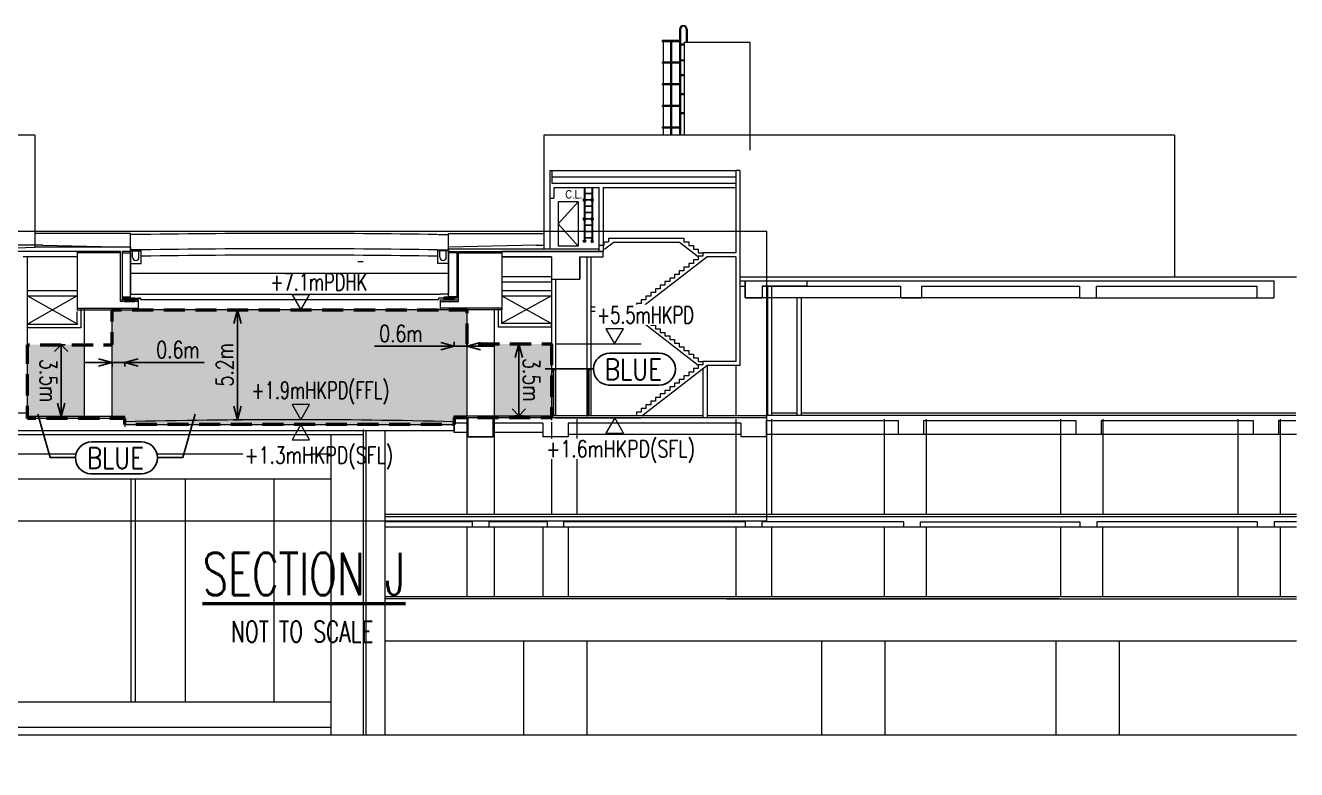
# Model space of a CAD drawing. Header units: millimetres. Extents: x 829698 to 839067, y 817400 to 823544.
# Drawn here: x 838007 to 838608, y 819007 to 819360 of the extents above; entities that cross this region are included whole.
import ezdxf
from ezdxf.enums import TextEntityAlignment as Align

# ---------------------------------------------------------------- set-up
doc = ezdxf.new("R2010")
doc.units = ezdxf.units.MM
doc.linetypes.add('DASHED2', pattern=[0.375, 0.25, -0.125])
for name, color, linetype, lineweight in [('01-feature', 8, 'Continuous', 13), ('01-occup', 7, 'DASHED2', 50), ('01-txt', 7, 'Continuous', 20), ('02-txt', 7, 'Continuous', 25)]:
    doc.layers.add(name, color=color, linetype=linetype, lineweight=lineweight)
doc.layers.add('01-hatch', color=7, linetype='Continuous', lineweight=0, true_color=0xa8def7)
doc.layers.add('viewport', color=2, linetype='Continuous', lineweight=20, plot=False)
doc.styles.add('Calibri', font='arial.ttf', dxfattribs={"width": 0.8, "height": 595.389507})
doc.styles.add('ROMANS', font='romans.shx', dxfattribs={"width": 0.75})
doc.styles.add('romas0.7', font='romans.shx', dxfattribs={"width": 0.7})
doc.styles.get("Standard").update_dxf_attribs({"font": 'arial.ttf'})
doc.dimstyles.new('ISO-25', dxfattribs={"dimtxt": 2.5, "dimasz": 2.5, "dimexe": 1.25, "dimexo": 0.625, "dimtad": 1, "dimtxsty": 'Standard', "dimcen": 2.5, "dimadec": 0, "dimazin": 0, "dimtfac": 1, "dimtmove": 0, "dimatfit": 3, "dimfxl": 1, "dimarcsym": 0})

# ---------------------------------------------------------------- blocks, each defined once
blk = doc.blocks.new('_Open30')
at = {"color": 0, "linetype": 'ByBlock', "lineweight": -2}
for p, q in [((-1, 0.268), (0, 0)), ((0, 0), (-1, -0.268)), ((0, 0), (-1, 0))]:
    blk.add_line(p, q, dxfattribs=at)
blk = doc.blocks.new('*D75')
at = {"layer": '01-txt', "color": 0, "lineweight": -2, "transparency": 16777216}
for p, q in [((838109.02, 819224.99), (838105.02, 819224.99)), ((838107.02, 819218.59), (838107.02, 819179.4)), ((838109.02, 819173), (838105.02, 819173))]:
    blk.add_line(p, q, dxfattribs=at)
at = {"layer": 'Defpoints', "color": 0, "transparency": 16777216}
for p in [(838151.54, 819224.99), (838107.02, 819173), (838150.79, 819173)]:
    blk.add_point(p, dxfattribs=at)
at = {"layer": '01-txt', "color": 0, "lineweight": -2, "transparency": 16777216, "xscale": 6.4, "yscale": 6.4, "zscale": 6.4}
for p, rotation in [((838107.02, 819224.99), 90), ((838107.02, 819173), 270)]:
    blk.add_blockref('_Open30', p, dxfattribs=dict(at, rotation=rotation))
at = {"layer": '01-txt', "color": 0, "lineweight": 20, "transparency": 16777216, "insert": (838101.02, 819198.99), "char_height": 8, "attachment_point": 5, "rotation": 90, "style": 'ROMANS'}
blk.add_mtext('5.2m', dxfattribs=at)
blk = doc.blocks.new('_Open90')
at = {"color": 0, "linetype": 'ByBlock', "lineweight": -2}
for p, q in [((0, 0), (-1, 0)), ((-0.5, 0.5), (0, 0)), ((0, 0), (-0.5, -0.5))]:
    blk.add_line(p, q, dxfattribs=at)
blk = doc.blocks.new('*D76')
at = {"layer": '02-txt', "color": 0, "lineweight": -2, "transparency": 16777216}
for p, q in [((838021.55, 819208.5), (838025.55, 819208.5)), ((838023.55, 819180.9), (838023.55, 819202.1)), ((838021.55, 819174.5), (838025.55, 819174.5))]:
    blk.add_line(p, q, dxfattribs=at)
at = {"layer": 'Defpoints', "color": 0, "transparency": 16777216}
for p in [(838007.66, 819208.5), (838023.55, 819208.5), (838007.66, 819174.5)]:
    blk.add_point(p, dxfattribs=at)
at = {"layer": '02-txt', "color": 0, "lineweight": -2, "transparency": 16777216, "xscale": 6.4, "yscale": 6.4, "zscale": 6.4}
for name, p, rotation in [('_Open90', (838023.55, 819208.5), 90), ('_Open30', (838023.55, 819174.5), 270)]:
    blk.add_blockref(name, p, dxfattribs=dict(at, rotation=rotation))
at = {"layer": '02-txt', "color": 0, "lineweight": 20, "transparency": 16777216, "insert": (838017.55, 819191.5), "char_height": 8, "attachment_point": 5, "rotation": 270, "style": 'ROMANS'}
blk.add_mtext('3.5m', dxfattribs=at)
blk = doc.blocks.new('*D77')
at = {"layer": '02-txt', "color": 0, "lineweight": -2, "transparency": 16777216}
for p, q in [((838242.27, 819208.9), (838238.27, 819208.9)), ((838240.27, 819202.5), (838240.27, 819181.3)), ((838242.27, 819174.9), (838238.27, 819174.9))]:
    blk.add_line(p, q, dxfattribs=at)
at = {"layer": 'Defpoints', "color": 0, "transparency": 16777216}
for p in [(838255.66, 819208.9), (838240.27, 819174.9), (838255.65, 819174.9)]:
    blk.add_point(p, dxfattribs=at)
at = {"layer": '02-txt', "color": 0, "lineweight": -2, "transparency": 16777216, "xscale": 6.4, "yscale": 6.4, "zscale": 6.4}
for name, p, rotation in [('_Open30', (838240.27, 819208.9), 90), ('_Open90', (838240.27, 819174.9), 270)]:
    blk.add_blockref(name, p, dxfattribs=dict(at, rotation=rotation))
at = {"layer": '02-txt', "color": 0, "lineweight": 20, "transparency": 16777216, "insert": (838246.27, 819191.9), "char_height": 8, "attachment_point": 5, "rotation": 270, "style": 'ROMANS'}
blk.add_mtext('3.5m', dxfattribs=at)
blk = doc.blocks.new('*D78')
at = {"layer": '01-txt', "color": 0, "lineweight": -2, "transparency": 16777216}
for p, q in [((838041.26, 819200.12), (838034.86, 819200.12)), ((838047.66, 819200.12), (838047.66, 819198.12)), ((838047.66, 819200.12), (838053.66, 819200.12)), ((838053.66, 819200.12), (838053.66, 819198.12)), ((838060.06, 819200.12), (838091.31, 819200.12))]:
    blk.add_line(p, q, dxfattribs=at)
at = {"layer": 'Defpoints', "color": 0, "transparency": 16777216}
for p in [(838047.66, 819202.12), (838047.66, 819200.12), (838053.66, 819202.12)]:
    blk.add_point(p, dxfattribs=at)
at = {"layer": '01-txt', "color": 0, "lineweight": -2, "transparency": 16777216, "xscale": 6.4, "yscale": 6.4, "zscale": 6.4}
blk.add_blockref('_Open30', (838047.66, 819200.12), dxfattribs=at)
at = {"layer": '01-txt', "color": 0, "lineweight": -2, "transparency": 16777216, "xscale": 6.4, "yscale": 6.4, "zscale": 6.4, "rotation": 180}
blk.add_blockref('_Open30', (838053.66, 819200.12), dxfattribs=at)
at = {"layer": '01-txt', "color": 0, "lineweight": 20, "transparency": 16777216, "insert": (838078.89, 819206.12), "char_height": 8, "attachment_point": 5, "style": 'ROMANS'}
blk.add_mtext('0.6m', dxfattribs=at)
blk = doc.blocks.new('*D79')
at = {"layer": '01-txt', "color": 0, "lineweight": -2, "transparency": 16777216}
for p, q in [((838203.26, 819207.81), (838172, 819207.81)), ((838209.66, 819207.81), (838209.66, 819209.81)), ((838215.66, 819207.81), (838209.66, 819207.81)), ((838215.66, 819207.81), (838215.66, 819209.81)), ((838222.06, 819207.81), (838228.46, 819207.81))]:
    blk.add_line(p, q, dxfattribs=at)
at = {"layer": 'Defpoints', "color": 0, "transparency": 16777216}
for p in [(838209.66, 819207.81), (838209.66, 819207.81), (838215.66, 819207.81)]:
    blk.add_point(p, dxfattribs=at)
at = {"layer": '01-txt', "color": 0, "lineweight": -2, "transparency": 16777216, "xscale": 6.4, "yscale": 6.4, "zscale": 6.4}
blk.add_blockref('_Open30', (838209.66, 819207.81), dxfattribs=at)
at = {"layer": '01-txt', "color": 0, "lineweight": -2, "transparency": 16777216, "xscale": 6.4, "yscale": 6.4, "zscale": 6.4, "rotation": 180}
blk.add_blockref('_Open30', (838215.66, 819207.81), dxfattribs=at)
at = {"layer": '01-txt', "color": 0, "lineweight": 20, "transparency": 16777216, "insert": (838184.43, 819213.81), "char_height": 8, "attachment_point": 5, "style": 'ROMANS'}
blk.add_mtext('0.6m', dxfattribs=at)

msp = doc.modelspace()

# ---------------------------------------------------------------- hatches: boundary and pattern name
at = {"layer": '01-hatch'}
h = msp.add_hatch(color=256, dxfattribs=at)
h.dxf.hatch_style = 1
h.paths.add_polyline_path([(838215.657, 819224.989), (838047.657, 819224.989), (838047.657, 819173.499), (838053.657, 819173.499), (838053.657, 819170.699), (838209.657, 819170.699), (838209.657, 819173.899), (838215.657, 819173.899)])
h = msp.add_hatch(color=256, dxfattribs=at)
h.dxf.hatch_style = 1
h.paths.add_polyline_path([(838034.657, 819208.499), (838007.658, 819208.499), (838007.658, 819173.499), (838034.657, 819173.499)])
h = msp.add_hatch(color=256, dxfattribs=at)
h.dxf.hatch_style = 1
h.paths.add_polyline_path([(838255.657, 819208.899), (838228.657, 819208.899), (838228.657, 819173.899), (838255.657, 819173.899)])

# ---------------------------------------------------------------- linework, layer by layer
at = {"layer": '01-feature'}
for p, q in [((838316.413, 819357.949), (838316.413, 819352.499)), ((838316.813, 819357.949), (838316.813, 819352.399)), ((838319.513, 819357.949), (838319.513, 819351.759)), ((838319.913, 819357.949), (838319.913, 819351.759)), ((838308.213, 819351.999), (838308.213, 819352.499)), ((838316.613, 819352.499), (838308.213, 819352.499)), ((838316.613, 819351.999), (838308.213, 819351.999)), ((838308.721, 819342.249), (838308.721, 819351.999)), ((838308.821, 819342.249), (838308.821, 819351.999)), ((838312.163, 819342.249), (838312.163, 819351.999)), ((838312.663, 819342.249), (838312.663, 819351.999)), ((838316.413, 819351.999), (838316.413, 819342.249)), ((838316.813, 819352.099), (838316.813, 819350.949)), ((838316.813, 819351.999), (838316.813, 819350.949)), ((838316.813, 819350.949), (838318.553, 819350.949)), ((838316.813, 819350.549), (838318.553, 819350.549)), ((838316.813, 819350.549), (838316.813, 819343.449)), ((838318.553, 819351.249), (838318.613, 819351.249)), ((838318.553, 819351.249), (838318.553, 819350.249)), ((838318.553, 819350.249), (838318.613, 819350.249)), ((838318.613, 819351.699), (838318.613, 819307.699)), ((838318.613, 819351.699), (838349.613, 819351.699)), ((838319.213, 819351.759), (838320.213, 819351.759)), ((838319.213, 819351.759), (838319.213, 819351.699)), ((838320.213, 819351.759), (838320.213, 819351.699)), ((838349.613, 819351.699), (838349.613, 819300.699)), ((838316.813, 819343.449), (838318.553, 819343.449)), ((838316.813, 819343.049), (838316.813, 819342.149)), ((838316.813, 819343.049), (838318.553, 819343.049)), ((838318.553, 819343.749), (838318.613, 819343.749)), ((838318.553, 819343.749), (838318.553, 819342.749)), ((838308.213, 819341.749), (838308.213, 819342.249)), ((838316.613, 819342.249), (838308.213, 819342.249)), ((838316.613, 819341.749), (838308.213, 819341.749)), ((838308.721, 819331.999), (838308.721, 819341.749)), ((838308.821, 819331.999), (838308.821, 819341.749)), ((838312.163, 819331.999), (838312.163, 819341.749)), ((838312.663, 819331.999), (838312.663, 819341.749)), ((838316.413, 819341.749), (838316.413, 819331.999)), ((838316.813, 819341.849), (838316.813, 819331.899)), ((838318.553, 819342.749), (838318.613, 819342.749)), ((838308.213, 819331.499), (838308.213, 819331.999)), ((838316.613, 819331.999), (838308.213, 819331.999)), ((838316.613, 819331.499), (838308.213, 819331.499)), ((838308.721, 819321.749), (838308.721, 819331.499)), ((838308.821, 819321.749), (838308.821, 819331.499)), ((838312.163, 819321.749), (838312.163, 819331.499)), ((838312.663, 819321.749), (838312.663, 819331.499)), ((838316.413, 819331.499), (838316.413, 819321.749)), ((838316.813, 819336.399), (838318.553, 819336.399)), ((838316.813, 819335.999), (838318.553, 819335.999)), ((838316.813, 819331.599), (838316.813, 819321.649)), ((838318.553, 819336.699), (838318.613, 819336.699)), ((838318.553, 819336.699), (838318.553, 819335.699)), ((838318.553, 819335.699), (838318.613, 819335.699)), ((838316.813, 819327.399), (838318.553, 819327.399)), ((838316.813, 819326.999), (838318.553, 819326.999)), ((838318.553, 819327.699), (838318.613, 819327.699)), ((838318.553, 819327.699), (838318.553, 819326.699)), ((838318.553, 819326.699), (838318.613, 819326.699)), ((838308.213, 819321.249), (838308.213, 819321.749)), ((838316.613, 819321.749), (838308.213, 819321.749)), ((838316.613, 819321.249), (838308.213, 819321.249)), ((838308.721, 819311.499), (838308.721, 819321.249)), ((838308.821, 819311.499), (838308.821, 819321.249)), ((838312.163, 819311.499), (838312.163, 819321.249)), ((838312.663, 819311.499), (838312.663, 819321.249)), ((838316.413, 819321.249), (838316.413, 819311.499)), ((838316.813, 819321.349), (838316.813, 819311.399)), ((838316.813, 819318.399), (838318.553, 819318.399)), ((838316.813, 819317.999), (838318.553, 819317.999)), ((838318.553, 819318.699), (838318.613, 819318.699)), ((838318.553, 819318.699), (838318.553, 819317.699)), ((838318.553, 819317.699), (838318.613, 819317.699)), ((838011.157, 819307.699), (837931.657, 819307.699)), ((838011.157, 819307.699), (838011.157, 819255.699)), ((838252.157, 819307.699), (838252.157, 819253.699)), ((838550.635, 819307.699), (838252.157, 819307.699)), ((838308.213, 819310.999), (838308.213, 819311.499)), ((838316.613, 819311.499), (838308.213, 819311.499)), ((838316.613, 819310.999), (838308.213, 819310.999)), ((838308.721, 819307.699), (838308.721, 819310.999)), ((838308.821, 819307.699), (838308.821, 819310.999)), ((838312.163, 819307.699), (838312.163, 819310.999)), ((838312.663, 819307.699), (838312.663, 819310.999)), ((838316.413, 819310.999), (838316.413, 819307.699)), ((838316.813, 819311.099), (838316.813, 819307.699)), ((838550.635, 819307.699), (838550.635, 819240.699)), ((838254.907, 819290.949), (838255.907, 819290.949)), ((838254.907, 819290.949), (838254.907, 819277.949)), ((838254.907, 819290.949), (838254.907, 819277.949)), ((838255.907, 819290.949), (838342.937, 819290.949)), ((838255.907, 819290.949), (838255.907, 819284.949)), ((838344.937, 819290.949), (838342.937, 819290.949)), ((838344.937, 819290.949), (838344.937, 819198.629)), ((838255.907, 819287.949), (838342.937, 819287.949)), ((838255.907, 819284.949), (838342.937, 819284.949)), ((838256.907, 819282.949), (838278.207, 819282.949)), ((838256.907, 819282.949), (838256.907, 819277.949)), ((838271.187, 819282.949), (838271.187, 819257.551)), ((838271.587, 819282.899), (838271.587, 819280.199)), ((838274.787, 819282.899), (838274.787, 819280.199)), ((838275.187, 819282.949), (838275.187, 819257.551)), ((838278.187, 819282.949), (838278.187, 819252.699)), ((838280.187, 819282.949), (838342.937, 819282.949)), ((838280.187, 819282.949), (838280.187, 819252.699)), ((838254.907, 819277.949), (838256.907, 819277.949)), ((838254.907, 819277.949), (838254.907, 819253.699)), ((838270.909, 819277.349), (838271.165, 819277.349)), ((838270.909, 819276.749), (838271.165, 819276.749)), ((838271.037, 819277.221), (838271.037, 819277.477)), ((838271.037, 819276.877), (838271.037, 819276.621)), ((838271.587, 819279.899), (838271.587, 819277.199)), ((838271.587, 819276.899), (838271.587, 819274.199)), ((838271.865, 819277.349), (838271.609, 819277.349)), ((838271.865, 819276.749), (838271.609, 819276.749)), ((838271.737, 819277.221), (838271.737, 819277.477)), ((838271.737, 819276.877), (838271.737, 819276.621)), ((838274.509, 819277.349), (838274.765, 819277.349)), ((838274.509, 819276.749), (838274.765, 819276.749)), ((838274.637, 819277.221), (838274.637, 819277.477)), ((838274.637, 819276.877), (838274.637, 819276.621)), ((838274.787, 819279.899), (838274.787, 819277.199)), ((838274.787, 819276.899), (838274.787, 819274.199)), ((838275.465, 819277.349), (838275.209, 819277.349)), ((838275.465, 819276.749), (838275.209, 819276.749)), ((838275.337, 819277.221), (838275.337, 819277.477)), ((838275.337, 819276.877), (838275.337, 819276.621)), ((838268.41, 819276.199), (838258.907, 819276.199)), ((838258.907, 819276.199), (838258.907, 819255.199)), ((838268.41, 819276.199), (838268.41, 819255.199)), ((838271.587, 819273.899), (838271.587, 819271.199)), ((838271.587, 819270.899), (838271.587, 819268.199)), ((838274.787, 819273.899), (838274.787, 819271.199)), ((838274.787, 819270.899), (838274.787, 819268.199)), ((838270.909, 819268.349), (838271.165, 819268.349)), ((838270.909, 819267.749), (838271.165, 819267.749)), ((838271.037, 819268.221), (838271.037, 819268.477)), ((838271.037, 819267.877), (838271.037, 819267.621)), ((838271.587, 819267.899), (838271.587, 819265.199)), ((838271.587, 819264.899), (838271.587, 819262.199)), ((838271.865, 819268.349), (838271.609, 819268.349)), ((838271.865, 819267.749), (838271.609, 819267.749)), ((838271.737, 819268.221), (838271.737, 819268.477)), ((838271.737, 819267.877), (838271.737, 819267.621)), ((838274.509, 819268.349), (838274.765, 819268.349)), ((838274.509, 819267.749), (838274.765, 819267.749)), ((838274.637, 819268.221), (838274.637, 819268.477)), ((838274.637, 819267.877), (838274.637, 819267.621)), ((838274.787, 819267.899), (838274.787, 819265.199)), ((838274.787, 819264.899), (838274.787, 819262.199)), ((838275.465, 819268.349), (838275.209, 819268.349)), ((838275.465, 819267.749), (838275.209, 819267.749)), ((838275.337, 819268.221), (838275.337, 819268.477)), ((838275.337, 819267.877), (838275.337, 819267.621)), ((838056.407, 819261.199), (838011.157, 819261.199)), ((838056.407, 819250.16), (838056.407, 819261.199)), ((838061.407, 819260.699), (838056.407, 819260.699)), ((838201.907, 819260.699), (838206.907, 819260.699)), ((838206.907, 819250.16), (838206.907, 819261.199)), ((838206.907, 819261.199), (838252.157, 819261.199)), ((838271.587, 819261.899), (838271.587, 819259.199)), ((838271.587, 819258.899), (838271.587, 819257.551)), ((838274.787, 819261.899), (838274.787, 819259.199)), ((838274.787, 819258.899), (838274.787, 819257.551)), ((838282.687, 819258.949), (838282.687, 819257.199)), ((837329.407, 819230.199), (838011.157, 819254.699)), ((838014.833, 819255.699), (837573.366, 819255.699)), ((838051.657, 819252.699), (837573.366, 819252.699)), ((838011.157, 819255.699), (838011.157, 819254.699)), ((838056.407, 819254.699), (838011.157, 819254.699)), ((838014.833, 819255.699), (838056.407, 819254.699)), ((838056.407, 819254.699), (838056.407, 819252.699)), ((838056.407, 819251.939), (838056.407, 819253.939)), ((838056.407, 819251.439), (838056.407, 819253.439)), ((838056.907, 819252.939), (838056.907, 819253.439)), ((838057.407, 819252.939), (838057.407, 819253.439)), ((838057.407, 819249.939), (838057.407, 819252.939)), ((838057.907, 819252.939), (838057.907, 819253.439)), ((838058.407, 819252.939), (838058.407, 819253.439)), ((838058.907, 819252.939), (838058.907, 819253.439)), ((838059.407, 819252.939), (838059.407, 819253.439)), ((838059.907, 819252.939), (838059.907, 819253.439)), ((838060.407, 819252.939), (838060.407, 819253.439)), ((838060.407, 819249.939), (838060.407, 819252.939)), ((838060.907, 819252.939), (838060.907, 819253.439)), ((838202.407, 819252.939), (838202.407, 819253.439)), ((838202.907, 819252.939), (838202.907, 819253.439)), ((838202.907, 819249.939), (838202.907, 819252.939)), ((838203.407, 819252.939), (838203.407, 819253.439)), ((838203.907, 819252.939), (838203.907, 819253.439)), ((838204.407, 819252.939), (838204.407, 819253.439)), ((838204.907, 819252.939), (838204.907, 819253.439)), ((838205.407, 819252.939), (838205.407, 819253.439)), ((838205.907, 819252.939), (838205.907, 819253.439)), ((838205.907, 819249.939), (838205.907, 819252.939)), ((838206.407, 819252.939), (838206.407, 819253.439)), ((838248.482, 819255.699), (838206.907, 819254.699)), ((838252.157, 819253.699), (838206.907, 819253.699)), ((838206.907, 819253.699), (838206.907, 819247.832)), ((838206.907, 819251.939), (838206.907, 819253.439)), ((838232.157, 819252.699), (838280.187, 819252.699)), ((838248.482, 819255.699), (838252.157, 819255.699)), ((838278.187, 819253.699), (838252.157, 819253.699)), ((838268.41, 819255.199), (838258.907, 819255.199)), ((838270.909, 819257.849), (838271.165, 819257.849)), ((838270.909, 819257.249), (838271.165, 819257.249)), ((838271.037, 819257.721), (838271.037, 819257.977)), ((838271.037, 819257.377), (838271.037, 819257.121)), ((838271.865, 819257.849), (838271.609, 819257.849)), ((838271.865, 819257.249), (838271.609, 819257.249)), ((838271.737, 819257.721), (838271.737, 819257.977)), ((838271.737, 819257.377), (838271.737, 819257.121)), ((838274.509, 819257.849), (838274.765, 819257.849)), ((838274.509, 819257.249), (838274.765, 819257.249)), ((838274.637, 819257.721), (838274.637, 819257.977)), ((838274.637, 819257.377), (838274.637, 819257.121)), ((838275.465, 819257.849), (838275.209, 819257.849)), ((838275.465, 819257.249), (838275.209, 819257.249)), ((838275.337, 819257.721), (838275.337, 819257.977)), ((838275.337, 819257.377), (838275.337, 819257.121)), ((838280.437, 819255.449), (838278.187, 819255.449)), ((838278.187, 819255.449), (838278.187, 819253.699)), ((838280.187, 819250.199), (838280.187, 819252.699)), ((838280.437, 819257.199), (838282.687, 819257.199)), ((838280.437, 819257.199), (838280.437, 819255.449)), ((838280.759, 819253.699), (838284.937, 819256.949)), ((838316.408, 819256.949), (838284.937, 819256.949)), ((838325.187, 819250.162), (838316.408, 819256.949)), ((838031.157, 819250.199), (838005.657, 819250.199)), ((838166.551, 819247.699), (838164.051, 819247.699)), ((838206.907, 819246.439), (838206.907, 819246.939)), ((838255.657, 819250.199), (838232.157, 819250.199)), ((838255.657, 819250.199), (838255.657, 819239.549)), ((838269.157, 819250.199), (838280.187, 819250.199)), ((838269.157, 819250.199), (838269.157, 819239.549)), ((838272.407, 819250.199), (838272.407, 819196.399)), ((838274.407, 819250.199), (838274.407, 819196.399)), ((838295.937, 819224.359), (838329.218, 819250.089)), ((838342.937, 819250.089), (838329.218, 819250.089)), ((838255.657, 819240.666), (838232.157, 819240.666)), ((838344.937, 819240.699), (838608.496, 819240.699)), ((838255.657, 819238.166), (838232.157, 819238.166)), ((838255.657, 819239.549), (838269.157, 819239.549)), ((838255.657, 819239.549), (838255.657, 819196.399)), ((838257.657, 819239.549), (838257.657, 819196.399)), ((838344.937, 819238.699), (838516.665, 819238.699)), ((838344.937, 819236.199), (838347.433, 819236.199)), ((838347.433, 819238.699), (838347.433, 819230.699)), ((838355.433, 819236.199), (838420.913, 819236.199)), ((838355.433, 819236.199), (838355.433, 819230.699)), ((838357.937, 819236.199), (838357.937, 819175.199)), ((838359.937, 819236.199), (838359.937, 819175.199)), ((838420.913, 819236.199), (838420.913, 819230.699)), ((838430.913, 819236.199), (838505.665, 819236.199)), ((838430.913, 819236.199), (838430.913, 819230.699)), ((838464.159, 819238.699), (838514.657, 819238.699)), ((838505.665, 819236.199), (838505.665, 819230.699)), ((838513.665, 819236.199), (838513.665, 819230.699)), ((838513.665, 819236.199), (838568.657, 819236.199)), ((838516.665, 819238.699), (838597.665, 819238.699)), ((838568.657, 819236.199), (838589.665, 819236.199)), ((838589.665, 819236.199), (838589.665, 819230.699)), ((838597.665, 819238.699), (838597.665, 819230.699)), ((838061.157, 819230.489), (838060.157, 819230.489)), ((838061.157, 819229.989), (838061.157, 819230.489)), ((838206.907, 819232.489), (838203.157, 819232.489)), ((838347.433, 819230.699), (838355.433, 819230.699)), ((838371.917, 819230.699), (838371.917, 819175.199)), ((838373.917, 819230.699), (838373.917, 819175.199)), ((838421.413, 819230.699), (838430.913, 819230.699)), ((838505.665, 819230.699), (838513.665, 819230.699)), ((838513.657, 819230.699), (838589.665, 819230.699)), ((838589.665, 819230.699), (838597.665, 819230.699)), ((838295.937, 819226.359), (838274.407, 819226.359)), ((838274.407, 819224.359), (838295.937, 819224.359)), ((838325.187, 819198.702), (838292, 819224.359)), ((838298.524, 819174.899), (838329.218, 819198.629)), ((838344.937, 819198.629), (838329.218, 819198.629)), ((838329.437, 819198.629), (838329.437, 819173.899)), ((838342.937, 819198.629), (838342.937, 819174.899)), ((838257.657, 819196.399), (838255.657, 819196.399)), ((838256.657, 819195.899), (838256.657, 819174.899)), ((838257.657, 819196.399), (838257.657, 819174.899)), ((838274.407, 819196.399), (838272.407, 819196.399)), ((838273.407, 819195.899), (838273.407, 819174.899)), ((838274.407, 819196.399), (838274.407, 819174.899)), ((838327.437, 819197.253), (838327.437, 819173.899)), ((837916.657, 819176.279), (838007.658, 819176.279)), ((838007.658, 819176.279), (838007.658, 819173.499)), ((838053.657, 819174.499), (838007.658, 819174.499)), ((838053.657, 819172), (838053.657, 819174.499)), ((838327.437, 819174.899), (838255.657, 819174.899)), ((838357.437, 819174.899), (838329.437, 819174.899)), ((838357.432, 819175.199), (838608.143, 819175.199)), ((838357.432, 819175.199), (838357.432, 819173.899)), ((838359.937, 819176.199), (838371.917, 819176.199)), ((838373.917, 819176.199), (838608.148, 819176.199)), ((838053.657, 819173.499), (838007.658, 819173.499)), ((838053.657, 819173.499), (838053.657, 819169.692)), ((838053.657, 819170.699), (838209.657, 819170.699)), ((838166.551, 819168.399), (838166.551, 819141.199)), ((838357.432, 819173.899), (838209.652, 819173.899)), ((838209.652, 819173.899), (838209.652, 819167.749)), ((838216.156, 819171.399), (838209.652, 819171.399)), ((838215.662, 819173.899, 0), (838215.662, 819128.199, 0)), ((838216.156, 819171.399), (838216.156, 819164.899)), ((838251.619, 819171.399), (838228.156, 819171.399)), ((838228.156, 819171.399), (838228.156, 819164.899)), ((838228.662, 819173.899, 0), (838228.662, 819128.199, 0)), ((838251.619, 819171.399), (838251.619, 819164.899)), ((838255.657, 819173.799), (838255.657, 819172.799)), ((838255.657, 819171.899), (838255.657, 819128.199)), ((838263.624, 819171.399), (838263.624, 819164.899)), ((838345.432, 819171.399), (838263.624, 819171.399)), ((838267.657, 819173.199), (838267.657, 819128.199)), ((838342.937, 819173.199), (838342.937, 819128.199)), ((838345.432, 819171.399), (838345.432, 819164.899)), ((838357.432, 819172.699), (838419.908, 819172.699)), ((838357.432, 819172.699), (838357.432, 819164.899)), ((838359.937, 819173.199), (838359.937, 819128.199)), ((838419.908, 819172.699), (838419.908, 819166.199)), ((838431.908, 819172.699), (838503.91, 819172.699)), ((838431.908, 819172.699), (838431.908, 819166.199)), ((838503.91, 819172.699), (838503.91, 819166.199)), ((838515.91, 819172.699), (838587.902, 819172.699)), ((838515.91, 819172.699), (838515.91, 819166.199)), ((838587.902, 819172.699), (838587.902, 819166.199)), ((838599.902, 819172.699), (838608.143, 819172.699)), ((838599.902, 819172.699), (838599.902, 819166.199)), ((838209.657, 819167.749), (837573.366, 819167.749)), ((838166.551, 819165.849), (837573.366, 819165.849)), ((838151.327, 819165.849), (838151.327, 819023.814)), ((838166.551, 819165.849), (838166.551, 819023.814)), ((838167.751, 819167.749), (838167.751, 819023.814)), ((838176.87, 819167.749), (838176.87, 819023.814)), ((838209.657, 819167.499), (838209.657, 819167.499)), ((838216.162, 819166.899), (838209.657, 819166.899)), ((838228.156, 819164.899), (838216.156, 819164.899)), ((838251.624, 819166.899), (838228.162, 819166.899)), ((838263.624, 819164.899), (838251.619, 819164.899)), ((838263.63, 819166.199), (838345.437, 819166.199)), ((838357.432, 819164.899), (838345.432, 819164.899)), ((838357.437, 819166.199), (838419.913, 819166.199)), ((838419.908, 819166.199), (838431.908, 819166.199)), ((838431.913, 819166.199), (838503.915, 819166.199)), ((838503.91, 819166.199), (838515.91, 819166.199)), ((838515.915, 819166.199), (838587.907, 819166.199)), ((838587.902, 819166.199), (838599.902, 819166.199)), ((838599.907, 819166.199), (838608.496, 819166.199)), ((837573.366, 819156.849), (838030.638, 819156.849)), ((838068.891, 819156.849), (838151.327, 819156.849)), ((838151.327, 819144.849), (837573.366, 819144.849)), ((838056.633, 819144.849), (838056.633, 819039.199)), ((838058.645, 819144.849), (838058.645, 819039.199)), ((838082.332, 819144.849), (838082.332, 819039.199)), ((838124.29, 819144.849), (838124.29, 819039.199)), ((838176.87, 819128.199), (838608.496, 819128.199)), ((838176.87, 819127.199), (838608.496, 819127.199)), ((838218.158, 819124.699), (838176.87, 819124.699)), ((838176.87, 819122.199), (838422.415, 819122.199)), ((838215.657, 819122.199), (838215.657, 819089.199)), ((838218.158, 819124.699), (838218.158, 819122.199)), ((838218.158, 819122.199), (838226.158, 819122.199)), ((838253.63, 819124.699), (838226.158, 819124.699)), ((838226.158, 819122.199), (838226.158, 819124.699)), ((838226.158, 819122.199), (838226.158, 819124.699)), ((838228.657, 819122.199), (838228.657, 819089.199)), ((838251.63, 819122.199), (838251.63, 819089.199)), ((838253.63, 819124.699), (838253.63, 819122.199)), ((838253.63, 819122.199), (838261.63, 819122.199)), ((838347.437, 819124.699), (838261.63, 819124.699)), ((838261.63, 819122.199), (838261.63, 819124.699)), ((838261.63, 819122.199), (838261.63, 819124.699)), ((838263.63, 819122.199), (838263.63, 819089.199)), ((838342.937, 819122.199), (838342.937, 819089.199)), ((838347.437, 819124.699), (838347.437, 819122.199)), ((838347.437, 819122.199), (838355.437, 819122.199)), ((838422.415, 819124.699), (838355.437, 819124.699)), ((838355.437, 819122.199), (838355.437, 819124.699)), ((838355.437, 819122.199), (838355.437, 819124.699)), ((838359.937, 819122.199), (838359.937, 819089.199)), ((838422.415, 819124.699), (838422.415, 819122.199)), ((838422.415, 819122.199), (838430.415, 819122.199)), ((838430.415, 819122.199), (838430.415, 819124.699)), ((838430.415, 819122.199), (838430.415, 819124.699)), ((838430.415, 819124.699), (838505.915, 819124.699)), ((838430.415, 819122.199), (838505.915, 819122.199)), ((838505.915, 819124.699), (838505.915, 819122.199)), ((838505.915, 819122.199), (838513.915, 819122.199)), ((838589.907, 819124.699), (838513.915, 819124.699)), ((838513.915, 819124.699), (838513.915, 819122.199)), ((838513.915, 819122.199), (838608.496, 819122.199)), ((838589.907, 819124.699), (838589.907, 819122.199)), ((838589.907, 819122.199), (838597.907, 819122.199)), ((838608.496, 819124.699), (838597.907, 819124.699)), ((838597.907, 819124.699), (838597.907, 819122.199)), ((838608.496, 819089.199), (838176.87, 819089.199)), ((838496.157, 819088.199), (838176.87, 819088.199)), ((838338.657, 819088.199), (838608.496, 819088.199)), ((838608.496, 819068.199), (838176.87, 819068.199)), ((838242.657, 819023.814), (838242.657, 819068.199)), ((838272.657, 819023.814), (838272.657, 819068.199)), ((838383.657, 819023.814), (838383.657, 819068.199)), ((838413.657, 819023.814), (838413.657, 819068.199)), ((838494.657, 819023.814), (838494.657, 819068.199)), ((838494.657, 819023.814), (838494.657, 819068.199)), ((838524.657, 819023.814), (838524.657, 819068.199)), ((838524.657, 819023.814), (838524.657, 819068.199)), ((838151.327, 819039.199), (837573.366, 819039.199)), ((838151.327, 819027.199), (837573.366, 819027.199))]:
    msp.add_line(p, q, dxfattribs=at)
for points in [[(838342.937, 819290.949), (838342.937, 819252.089), (838327.437, 819252.089), (838327.437, 819250.374), (838325.187, 819250.374), (838325.187, 819248.659), (838322.937, 819248.659), (838322.937, 819246.943), (838320.687, 819246.943), (838320.687, 819245.228), (838318.437, 819245.228), (838318.437, 819243.513), (838316.187, 819243.513), (838316.187, 819241.797), (838313.937, 819241.797), (838313.937, 819240.082), (838311.687, 819240.082), (838311.687, 819238.367), (838309.437, 819238.367), (838309.437, 819236.651), (838307.187, 819236.651), (838307.187, 819234.936), (838304.937, 819234.936), (838304.937, 819233.221), (838302.687, 819233.221), (838302.687, 819231.505), (838300.437, 819231.505), (838300.437, 819229.79), (838298.187, 819229.79), (838298.187, 819228.075), (838295.937, 819228.075), (838295.937, 819226.359)], [(838342.937, 819290.949), (838342.937, 819252.089)], [(838271.187, 819276.549), (838270.887, 819276.549), (838270.887, 819277.549), (838271.187, 819277.549)], [(838271.587, 819277.549), (838271.887, 819277.549), (838271.887, 819277.199)], [(838271.887, 819276.899), (838271.887, 819276.549), (838271.587, 819276.549)], [(838274.787, 819277.549), (838274.487, 819277.549), (838274.487, 819277.199)], [(838274.487, 819276.899), (838274.487, 819276.549), (838274.787, 819276.549)], [(838275.187, 819276.549), (838275.487, 819276.549), (838275.487, 819277.549), (838275.187, 819277.549)], [(838268.41, 819276.199), (838258.907, 819265.699), (838268.41, 819255.199)], [(838271.187, 819267.549), (838270.887, 819267.549), (838270.887, 819268.549), (838271.187, 819268.549)], [(838271.587, 819268.549), (838271.887, 819268.549), (838271.887, 819268.199)], [(838271.887, 819267.899), (838271.887, 819267.549), (838271.587, 819267.549)], [(838274.787, 819268.549), (838274.487, 819268.549), (838274.487, 819268.199)], [(838274.487, 819267.899), (838274.487, 819267.549), (838274.787, 819267.549)], [(838275.187, 819267.549), (838275.487, 819267.549), (838275.487, 819268.549), (838275.187, 819268.549)], [(838282.687, 819258.949), (838317.937, 819258.949)], [(838316.187, 819258.951), (838318.437, 819258.951), (838318.437, 819257.235), (838320.687, 819257.235), (838320.687, 819255.52), (838322.937, 819255.52), (838322.937, 819253.805), (838325.187, 819253.805), (838325.187, 819252.089), (838327.437, 819252.089)], [(838031.157, 819252.699), (838031.157, 819225.749), (838051.657, 819225.749), (838060.157, 819225.749), (838060.157, 819229.749), (838051.657, 819229.749), (838051.657, 819231.249), (838051.657, 819252.699), (838031.157, 819252.699)], [(838052.407, 819252.699), (838052.407, 819231.249), (838056.407, 819231.249), (838056.407, 819252.699), (838052.407, 819252.699)], [(838056.407, 819246.939), (838061.407, 819246.939), (838061.407, 819253.439)], [(838206.907, 819246.939), (838201.907, 819246.939), (838201.907, 819253.439)], [(838232.157, 819252.699), (838232.157, 819225.749), (838211.657, 819225.749), (838203.157, 819225.749), (838203.157, 819229.749), (838211.657, 819229.749), (838211.657, 819231.249), (838211.657, 819252.699), (838232.157, 819252.699)], [(838210.907, 819252.699), (838210.907, 819231.249), (838206.907, 819231.249), (838206.907, 819252.699), (838210.907, 819252.699)], [(838271.587, 819258.049), (838271.887, 819258.049), (838271.887, 819257.049), (838270.887, 819257.049), (838270.887, 819258.049), (838271.187, 819258.049)], [(838274.787, 819258.049), (838274.487, 819258.049), (838274.487, 819257.049), (838275.487, 819257.049), (838275.487, 819258.049), (838275.187, 819258.049)], [(838007.658, 819176.279), (838007.658, 819250.199)], [(838031.157, 819251.939), (838031.157, 819224.989), (838051.657, 819224.989), (838060.157, 819224.989), (838060.157, 819228.989), (838051.657, 819228.989), (838051.657, 819230.489), (838051.657, 819251.939), (838031.157, 819251.939)], [(838052.407, 819251.939), (838052.407, 819230.489), (838061.157, 819230.489), (838061.157, 819229.989)], [(838052.407, 819251.939), (838056.407, 819251.939), (838056.407, 819232.489), (838060.157, 819232.489)], [(838232.157, 819251.939), (838232.157, 819224.989), (838211.657, 819224.989), (838203.157, 819224.989), (838203.157, 819228.989), (838211.657, 819228.989), (838211.657, 819230.489), (838211.657, 819251.939), (838232.157, 819251.939)], [(838210.907, 819251.939), (838206.907, 819251.939), (838206.907, 819232.489)], [(838210.907, 819251.939), (838210.907, 819230.489), (838209.657, 819230.489)], [(838342.937, 819250.089), (838342.937, 819200.629), (838327.437, 819200.629), (838327.437, 819198.914), (838325.187, 819198.914), (838325.187, 819197.199), (838322.937, 819197.199), (838322.937, 819195.483), (838320.687, 819195.483), (838320.687, 819193.768), (838318.437, 819193.768), (838318.437, 819192.053), (838316.187, 819192.053), (838316.187, 819190.337), (838313.937, 819190.337), (838313.937, 819188.622), (838311.687, 819188.622), (838311.687, 819186.907), (838309.437, 819186.907), (838309.437, 819185.191), (838307.187, 819185.191), (838307.187, 819183.476), (838304.937, 819183.476), (838304.937, 819181.761), (838302.687, 819181.761), (838302.687, 819180.045), (838300.437, 819180.045), (838300.437, 819178.33), (838298.187, 819178.33), (838298.187, 819176.615), (838295.937, 819176.615), (838295.937, 819174.899)], [(838056.407, 819242.439), (838206.907, 819242.439)], [(838007.657, 819234.16), (838031.157, 819234.16)], [(838007.657, 819231.66), (838031.157, 819231.66)], [(838007.657, 819231.66), (838031.407, 819218.199)], [(838031.157, 819231.66), (838007.658, 819218.199)], [(838053.657, 819230.114), (838058.407, 819230.114)], [(838053.657, 819229.739), (838058.407, 819229.739)], [(838053.657, 819229.364), (838058.407, 819229.364)], [(838060.157, 819232.489), (838203.157, 819232.489)], [(838061.157, 819229.989), (838202.157, 819229.989)], [(838204.907, 819230.489), (838202.157, 819230.489), (838202.157, 819229.989)], [(838204.907, 819230.874), (838209.657, 819230.874)], [(838204.907, 819230.499), (838209.657, 819230.499)], [(838204.907, 819230.124), (838209.657, 819230.124)], [(838255.657, 819231.66), (838231.907, 819218.599)], [(838232.157, 819234.16), (838255.657, 819234.16)], [(838232.157, 819231.66), (838255.657, 819231.66)], [(838232.157, 819231.66), (838255.657, 819218.599)], [(838505.665, 819230.699), (838355.433, 819230.699)], [(838031.407, 819225.749), (838032.857, 819225.749), (838032.857, 819216.499), (838007.658, 819216.499), (838007.658, 819218.199), (838031.157, 819218.199), (838031.157, 819224.266)], [(838034.657, 819174.499), (838034.657, 819225.749)], [(838047.657, 819174.499), (838047.657, 819225.749)], [(838203.157, 819224.989), (838060.157, 819224.989)], [(838215.657, 819225.749), (838215.657, 819174.899)], [(838228.657, 819225.749), (838228.657, 819174.899)], [(838231.907, 819225.749), (838230.457, 819225.749), (838230.457, 819216.899), (838255.657, 819216.899), (838255.657, 819218.599), (838232.157, 819218.599), (838232.157, 819224.666)], [(838293.687, 819226.359), (838293.687, 819224.644), (838295.937, 819224.644), (838295.937, 819222.929), (838298.187, 819222.929), (838298.187, 819221.213), (838300.437, 819221.213), (838300.437, 819219.498), (838302.687, 819219.498), (838302.687, 819217.783), (838304.937, 819217.783), (838304.937, 819216.067), (838307.187, 819216.067), (838307.187, 819214.352), (838309.437, 819214.352), (838309.437, 819212.637), (838311.687, 819212.637), (838311.687, 819210.921), (838313.937, 819210.921), (838313.937, 819209.206), (838316.187, 819209.206), (838316.187, 819207.491), (838318.437, 819207.491), (838318.437, 819205.775), (838320.687, 819205.775), (838320.687, 819204.06), (838322.937, 819204.06), (838322.937, 819202.345), (838325.187, 819202.345), (838325.187, 819200.629), (838327.437, 819200.629)], [(838209.657, 819166.899), (838209.657, 819174.899), (838255.652, 819174.899)], [(838433.166, 819173.199), (838433.166, 819128.199)], [(838496.694, 819173.199), (838496.694, 819128.199)], [(838516.694, 819173.199), (838516.694, 819128.199)], [(838580.695, 819173.199), (838580.695, 819128.199)], [(838600.695, 819173.199), (838600.695, 819128.199)], [(838413.165, 819122.199), (838413.165, 819089.199)], [(838433.166, 819122.199), (838433.166, 819089.199)], [(838496.695, 819122.199), (838496.695, 819089.199)], [(838516.657, 819122.199), (838516.657, 819089.199)], [(838580.665, 819122.199), (838580.665, 819089.199)], [(838600.657, 819122.199), (838600.657, 819089.199)], [(837178.275, 819023.814), (837832.895, 819023.814), (837838.895, 819007.329), (837850.895, 819040.298), (837856.895, 819023.814), (838608.496, 819023.814)]]:
    msp.add_lwpolyline(points, dxfattribs=at)
for points in [[(838271.077, 819277.419), (838271.117, 819277.349), (838271.077, 819277.28), (838270.997, 819277.28), (838270.957, 819277.349), (838270.997, 819277.419)], [(838271.077, 819276.68), (838271.117, 819276.749), (838271.077, 819276.819), (838270.997, 819276.819), (838270.957, 819276.749), (838270.997, 819276.68)], [(838271.697, 819277.419), (838271.657, 819277.349), (838271.697, 819277.28), (838271.777, 819277.28), (838271.817, 819277.349), (838271.777, 819277.419)], [(838271.697, 819276.68), (838271.657, 819276.749), (838271.697, 819276.819), (838271.777, 819276.819), (838271.817, 819276.749), (838271.777, 819276.68)], [(838274.677, 819277.419), (838274.717, 819277.349), (838274.677, 819277.28), (838274.597, 819277.28), (838274.557, 819277.349), (838274.597, 819277.419)], [(838274.677, 819276.68), (838274.717, 819276.749), (838274.677, 819276.819), (838274.597, 819276.819), (838274.557, 819276.749), (838274.597, 819276.68)], [(838275.297, 819277.419), (838275.257, 819277.349), (838275.297, 819277.28), (838275.377, 819277.28), (838275.417, 819277.349), (838275.377, 819277.419)], [(838275.297, 819276.68), (838275.257, 819276.749), (838275.297, 819276.819), (838275.377, 819276.819), (838275.417, 819276.749), (838275.377, 819276.68)], [(838271.077, 819268.419), (838271.117, 819268.349), (838271.077, 819268.28), (838270.997, 819268.28), (838270.957, 819268.349), (838270.997, 819268.419)], [(838271.077, 819267.68), (838271.117, 819267.749), (838271.077, 819267.819), (838270.997, 819267.819), (838270.957, 819267.749), (838270.997, 819267.68)], [(838271.697, 819268.419), (838271.657, 819268.349), (838271.697, 819268.28), (838271.777, 819268.28), (838271.817, 819268.349), (838271.777, 819268.419)], [(838271.697, 819267.68), (838271.657, 819267.749), (838271.697, 819267.819), (838271.777, 819267.819), (838271.817, 819267.749), (838271.777, 819267.68)], [(838274.677, 819268.419), (838274.717, 819268.349), (838274.677, 819268.28), (838274.597, 819268.28), (838274.557, 819268.349), (838274.597, 819268.419)], [(838274.677, 819267.68), (838274.717, 819267.749), (838274.677, 819267.819), (838274.597, 819267.819), (838274.557, 819267.749), (838274.597, 819267.68)], [(838275.297, 819268.419), (838275.257, 819268.349), (838275.297, 819268.28), (838275.377, 819268.28), (838275.417, 819268.349), (838275.377, 819268.419)], [(838275.297, 819267.68), (838275.257, 819267.749), (838275.297, 819267.819), (838275.377, 819267.819), (838275.417, 819267.749), (838275.377, 819267.68)], [(838061.407, 819253.439), (838056.407, 819253.439), (838056.407, 819252.939), (838061.407, 819252.939)], [(838201.907, 819253.439), (838206.907, 819253.439), (838206.907, 819252.939), (838201.907, 819252.939)], [(838269.157, 819250.199), (838269.157, 819250.199), (838280.187, 819250.199), (838280.187, 819252.699), (838232.157, 819252.699), (838232.157, 819250.199), (838255.657, 819250.199), (838255.657, 819239.549), (838269.157, 819239.549)], [(838271.077, 819257.919), (838271.117, 819257.849), (838271.077, 819257.78), (838270.997, 819257.78), (838270.957, 819257.849), (838270.997, 819257.919)], [(838271.077, 819257.18), (838271.117, 819257.249), (838271.077, 819257.319), (838270.997, 819257.319), (838270.957, 819257.249), (838270.997, 819257.18)], [(838271.697, 819257.919), (838271.657, 819257.849), (838271.697, 819257.78), (838271.777, 819257.78), (838271.817, 819257.849), (838271.777, 819257.919)], [(838271.697, 819257.18), (838271.657, 819257.249), (838271.697, 819257.319), (838271.777, 819257.319), (838271.817, 819257.249), (838271.777, 819257.18)], [(838274.677, 819257.919), (838274.717, 819257.849), (838274.677, 819257.78), (838274.597, 819257.78), (838274.557, 819257.849), (838274.597, 819257.919)], [(838274.677, 819257.18), (838274.717, 819257.249), (838274.677, 819257.319), (838274.597, 819257.319), (838274.557, 819257.249), (838274.597, 819257.18)], [(838275.297, 819257.919), (838275.257, 819257.849), (838275.297, 819257.78), (838275.377, 819257.78), (838275.417, 819257.849), (838275.377, 819257.919)], [(838275.297, 819257.18), (838275.257, 819257.249), (838275.297, 819257.319), (838275.377, 819257.319), (838275.417, 819257.249), (838275.377, 819257.18)], [(838376.657, 819238.699), (838376.657, 819236.199), (838355.433, 819236.199), (838355.433, 819230.699), (838347.433, 819230.699), (838347.433, 819238.699)], [(838053.657, 819228.989), (838058.407, 819228.989), (838058.407, 819230.489), (838053.657, 819230.489)], [(838209.657, 819229.749), (838204.907, 819229.749), (838204.907, 819231.249), (838209.657, 819231.249)], [(838255.657, 819195.899), (838256.657, 819195.899), (838256.657, 819196.399), (838255.657, 819196.399)], [(838255.657, 819174.899), (838256.107, 819174.899), (838256.107, 819195.899), (838255.657, 819195.899)], [(838272.407, 819195.899), (838273.407, 819195.899), (838273.407, 819196.399), (838272.407, 819196.399)], [(838272.407, 819174.899), (838272.857, 819174.899), (838272.857, 819195.899), (838272.407, 819195.899)], [(838228.162, 819173.899), (838216.156, 819173.899), (838216.156, 819164.899), (838228.162, 819164.899)]]:
    msp.add_lwpolyline(points, close=True, dxfattribs=at)
for points in [[(838271.587, 819279.899, -0.6666667), (838271.587, 819280.199), (838274.787, 819280.199, -0.6666667), (838274.787, 819279.899)], [(838271.587, 819276.899, -0.6666667), (838271.587, 819277.199), (838274.787, 819277.199, -0.6666667), (838274.787, 819276.899)], [(838271.587, 819273.899, -0.6666667), (838271.587, 819274.199), (838274.787, 819274.199, -0.6666667), (838274.787, 819273.899)], [(838271.587, 819270.899, -0.6666667), (838271.587, 819271.199), (838274.787, 819271.199, -0.6666667), (838274.787, 819270.899)], [(838271.587, 819267.899, -0.6666667), (838271.587, 819268.199), (838274.787, 819268.199, -0.6666667), (838274.787, 819267.899)], [(838271.587, 819264.899, -0.6666667), (838271.587, 819265.199), (838274.787, 819265.199, -0.6666667), (838274.787, 819264.899)], [(838271.587, 819261.899, -0.6666667), (838271.587, 819262.199), (838274.787, 819262.199, -0.6666667), (838274.787, 819261.899)], [(838271.587, 819258.899, -0.6666667), (838271.587, 819259.199), (838274.787, 819259.199, -0.6666667), (838274.787, 819258.899)]]:
    msp.add_lwpolyline(points, format="xyb", close=True, dxfattribs=at)
at = {"layer": '01-feature', "elevation": 0}
msp.add_lwpolyline([(838413.165, 819173.199), (838413.165, 819128.199)], dxfattribs=at)
at = {"layer": '01-feature'}
for centre, radius in [((838271.037, 819277.349), 0.088), ((838271.037, 819276.749), 0.088), ((838271.037, 819277.349), 0.04), ((838271.037, 819276.749), 0.04), ((838271.737, 819277.349), 0.088), ((838271.737, 819276.749), 0.088), ((838271.737, 819277.349), 0.04), ((838271.737, 819276.749), 0.04), ((838274.637, 819277.349), 0.088), ((838274.637, 819276.749), 0.088), ((838274.637, 819277.349), 0.04), ((838274.637, 819276.749), 0.04), ((838275.337, 819277.349), 0.088), ((838275.337, 819276.749), 0.088), ((838275.337, 819277.349), 0.04), ((838275.337, 819276.749), 0.04), ((838271.037, 819268.349), 0.088), ((838271.037, 819267.749), 0.088), ((838271.037, 819268.349), 0.04), ((838271.037, 819267.749), 0.04), ((838271.737, 819268.349), 0.088), ((838271.737, 819267.749), 0.088), ((838271.737, 819268.349), 0.04), ((838271.737, 819267.749), 0.04), ((838274.637, 819268.349), 0.088), ((838274.637, 819267.749), 0.088), ((838274.637, 819268.349), 0.04), ((838274.637, 819267.749), 0.04), ((838275.337, 819268.349), 0.088), ((838275.337, 819267.749), 0.088), ((838275.337, 819268.349), 0.04), ((838275.337, 819267.749), 0.04), ((838271.037, 819257.849), 0.088), ((838271.037, 819257.249), 0.088), ((838271.037, 819257.849), 0.04), ((838271.037, 819257.249), 0.04), ((838271.737, 819257.849), 0.088), ((838271.737, 819257.249), 0.088), ((838271.737, 819257.849), 0.04), ((838271.737, 819257.249), 0.04), ((838274.637, 819257.849), 0.088), ((838274.637, 819257.249), 0.088), ((838274.637, 819257.849), 0.04), ((838274.637, 819257.249), 0.04), ((838275.337, 819257.849), 0.088), ((838275.337, 819257.249), 0.088), ((838275.337, 819257.849), 0.04), ((838275.337, 819257.249), 0.04)]:
    msp.add_circle(centre, radius, dxfattribs=at)
for centre, radius, start, end in [((838318.163, 819357.949), 1.75, 0, 180), ((838318.163, 819357.949), 1.35, 0, 180), ((838316.613, 819352.249), 0.25, 270, 90), ((838316.613, 819341.999), 0.25, 270, 90), ((838316.613, 819331.749), 0.25, 270, 90), ((838316.613, 819321.499), 0.25, 270, 90), ((838316.613, 819311.249), 0.25, 270, 90), ((838131.657, 814325.887), 4935.312, 89.187201, 90.812799), ((838131.657, 814318.627), 4935.312, 89.187201, 90.812799), ((838271.387, 819257.551), 0.2, 180, 0), ((838274.987, 819257.551), 0.2, 180, 0), ((838058.907, 819249.939), 1.5, 180, 0), ((838131.657, 814318.627), 4932.312, 89.187201, 90.812799), ((838204.407, 819249.939), 1.5, 180, 0), ((838132.222, 816085.242), 3087.758, 88.565517, 91.454973)]:
    msp.add_arc(centre, radius, start, end, dxfattribs=at)
at = {"layer": '01-occup', "ltscale": 40, "flags": 128}
msp.add_lwpolyline([(838255.657, 819208.899), (838255.657, 819173.899), (838209.657, 819173.899), (838209.657, 819170.699), (838053.657, 819170.699), (838053.657, 819173.499), (838007.658, 819173.499), (838007.658, 819208.499), (838007.658, 819208.499), (838007.658, 819208.499), (838047.657, 819208.499), (838047.657, 819224.989), (838215.657, 819224.989), (838215.657, 819208.899)], close=True, dxfattribs=at)
at = {"layer": '01-txt', "lineweight": 20}
msp.add_line((838257.657, 819208.899), (838298.128, 819208.899), dxfattribs=at)
at = {"layer": '01-txt', "lineweight": 25}
msp.add_line((838275.619, 819197.136), (838252.687, 819197.136), dxfattribs=at)
at = {"layer": '01-txt', "ltscale": 4}
msp.add_line((838257.657, 819173.899), (838298.128, 819173.899), dxfattribs=at)
at = {"layer": '01-txt', "lineweight": 20}
for points in [[(838137.071, 819224.989), (838141.228, 819232.189), (838132.914, 819232.189)], [(838285.589, 819208.899), (838289.746, 819216.099), (838281.432, 819216.099)]]:
    msp.add_lwpolyline(points, close=True, dxfattribs=at)
at = {"layer": '01-txt', "lineweight": 25}
for points in [[(838282.788, 819189.363, -0.9734554), (838283.196, 819204.512), (838306.787, 819204.512, -1), (838306.787, 819189.352), (838283.196, 819189.352, -0.0134508), (838282.788, 819189.363, -0.0134508)], [(838037.562, 819147.352, -0.9734554), (838037.969, 819162.501), (838061.56, 819162.501, -1), (838061.56, 819147.341), (838037.969, 819147.341, -0.0134508), (838037.562, 819147.352, -0.0134508)]]:
    msp.add_lwpolyline(points, format="xyb", dxfattribs=at)
for points in [[(838012.577, 819175.667), (838018.308, 819155.125), (838030.392, 819155.125)], [(838086.952, 819175.667), (838081.221, 819155.125), (838069.137, 819155.125)]]:
    msp.add_lwpolyline(points, dxfattribs=at)
at = {"layer": '02-txt', "lineweight": 20}
for points in [[(838137.071, 819172.996), (838141.228, 819180.196), (838132.914, 819180.196)], [(838137.071, 819170.699), (838132.914, 819163.499), (838141.228, 819163.499)], [(838285.687, 819173.899), (838281.53, 819166.699), (838289.844, 819166.699)]]:
    msp.add_lwpolyline(points, close=True, dxfattribs=at)

# ---------------------------------------------------------------- texts
at = {"layer": '01-feature', "insert": (838262.231, 819281.711), "char_height": 4, "width": 68.6117, "attachment_point": 1, "rotation": 0, "line_spacing_factor": 1.156427, "style": 'Calibri'}
msp.add_mtext('C.L.', dxfattribs=at)
at = {"layer": '01-txt', "lineweight": 20, "style": 'ROMANS', "width": 0.7}
for s, p in [('+7.1mPDHK', (838122.631, 819238.205)), ('+1.9mHKPD(FFL)', (838113.688, 819186.96))]:
    msp.add_text(s, height=8, dxfattribs=at).set_placement(p, align=Align.MIDDLE_LEFT)
at = {"layer": '01-txt', "lineweight": 25, "style": 'ROMANS', "width": 0.8}
for p in [(838280.933, 819191.863), (838035.706, 819149.852)]:
    msp.add_text('BLUE', height=10, dxfattribs=at).set_placement(p)
at = {"layer": '02-txt', "lineweight": 50, "style": 'ROMANS', "width": 0.7}
msp.add_text('%%USECTION J', height=20, rotation=0.018577, dxfattribs=at).set_placement((838090.563, 819089.944))
at = {"layer": '02-txt', "lineweight": 25, "style": 'ROMANS', "width": 0.7}
msp.add_text('NOT TO SCALE', height=10, rotation=0.018577, dxfattribs=at).set_placement((838103.929, 819067.622))

# ---------------------------------------------------------------- dimensions: what is measured, and where the dimension line sits
at = {"layer": '01-txt', "lineweight": 20}
dim = msp.add_linear_dim(base=(838107.019, 819172.999), p1=(838151.536, 819224.989), p2=(838150.788, 819172.999), angle=90, text='5.2m', dimstyle='ISO-25', override={"dimtxt": 8, "dimasz": 6.4, "dimexe": 2, "dimexo": 2, "dimgap": 2, "dimlfac": -0.02, "dimtxsty": 'ROMANS', "dimblk1": 'Open30', "dimblk2": 'Open30', "dimsah": 1, "dimdle": 1, "dimfxl": 2, "dimfxlon": 1, "dimarcsym": 2}, dxfattribs=at)
dim.commit()
dim.dimension.update_dxf_attribs({"geometry": '*D75', "text_midpoint": (838101.019, 819198.994)})
for base, p1, p2, picture, middle in [((838209.657, 819207.808), (838215.657, 819207.808), (838209.657, 819207.808), '*D79', (838184.429, 819207.808)), ((838047.657, 819200.124), (838053.657, 819202.124), (838047.657, 819202.124), '*D78', (838078.886, 819200.124))]:
    dim = msp.add_linear_dim(base=base, p1=p1, p2=p2, text='0.6m', dimstyle='ISO-25', override={"dimtxt": 8, "dimasz": 6.4, "dimexe": 2, "dimexo": 2, "dimgap": 2, "dimlfac": 0.0002, "dimtxsty": 'ROMANS', "dimblk1": 'Open30', "dimblk2": 'Open30', "dimsah": 1, "dimdle": 1, "dimfxl": 2, "dimfxlon": 1, "dimarcsym": 2}, dxfattribs=at)
    dim.commit()
    dim.dimension.update_dxf_attribs({"geometry": picture, "text_midpoint": middle, "dimtype": 160})
at = {"layer": '02-txt', "lineweight": 20}
for base, p1, p2, override, picture, middle in [((838023.555, 819208.499), (838007.658, 819174.499), (838007.658, 819208.499), {"dimtxt": 8, "dimasz": 6.4, "dimexe": 2, "dimexo": 2, "dimgap": 2, "dimlfac": -0.002, "dimtxsty": 'ROMANS', "dimblk1": 'Open30', "dimblk2": 'Open90', "dimsah": 1, "dimfxl": 2, "dimfxlon": 1, "dimarcsym": 2}, '*D76', (838017.555, 819191.499)), ((838240.27, 819174.899), (838255.657, 819208.899), (838255.652, 819174.899), {"dimtxt": 8, "dimasz": 6.4, "dimexe": 2, "dimexo": 2, "dimgap": 2, "dimtad": 4, "dimlfac": -0.002, "dimtxsty": 'ROMANS', "dimblk1": 'Open30', "dimblk2": 'Open90', "dimsah": 1, "dimfxl": 2, "dimfxlon": 1, "dimarcsym": 2}, '*D77', (838246.27, 819191.899))]:
    dim = msp.add_linear_dim(base=base, p1=p1, p2=p2, angle=90, text='3.5m', dimstyle='ISO-25', override=override, dxfattribs=at)
    dim.commit()
    dim.dimension.update_dxf_attribs({"geometry": picture, "text_midpoint": middle})

# ---------------------------------------------------------------- next in the draw order: texts
at = {"layer": '01-txt', "lineweight": 20, "char_height": 8, "attachment_point": 1, "style": 'ROMANS', "bg_fill": 3, "box_fill_scale": 1.1, "bg_fill_color": 256, "bg_fill_transparency": 0}
for s, insert in [('+1.6mHKPD(SFL)', (838253.242, 819163.213)), ('+1.3mHKPD(SFL)', (838110.401, 819160.221))]:
    msp.add_mtext_dynamic_manual_height_columns(s, width=30.14192, gutter_width=12.5, heights=[0], dxfattribs=dict(at, insert=insert))

# ---------------------------------------------------------------- next in the draw order: linework, layer by layer
at = {"layer": 'viewport', "ltscale": 4}
msp.add_lwpolyline([(837896.881, 819125.143), (838357.719, 819125.143), (838357.719, 819262.134), (837896.881, 819262.134)], close=True, dxfattribs=at)

# ---------------------------------------------------------------- next in the draw order: texts
at = {"layer": '01-txt', "lineweight": 20, "insert": (838277.303, 819226.633), "char_height": 8, "attachment_point": 1, "style": 'romas0.7', "bg_fill": 3, "box_fill_scale": 1.1, "bg_fill_color": 256, "bg_fill_transparency": 0}
msp.add_mtext_dynamic_manual_height_columns('+5.5mHKPD', width=50.04939, gutter_width=12.5, heights=[0], dxfattribs=at)

doc.saveas('drawing.dxf')
